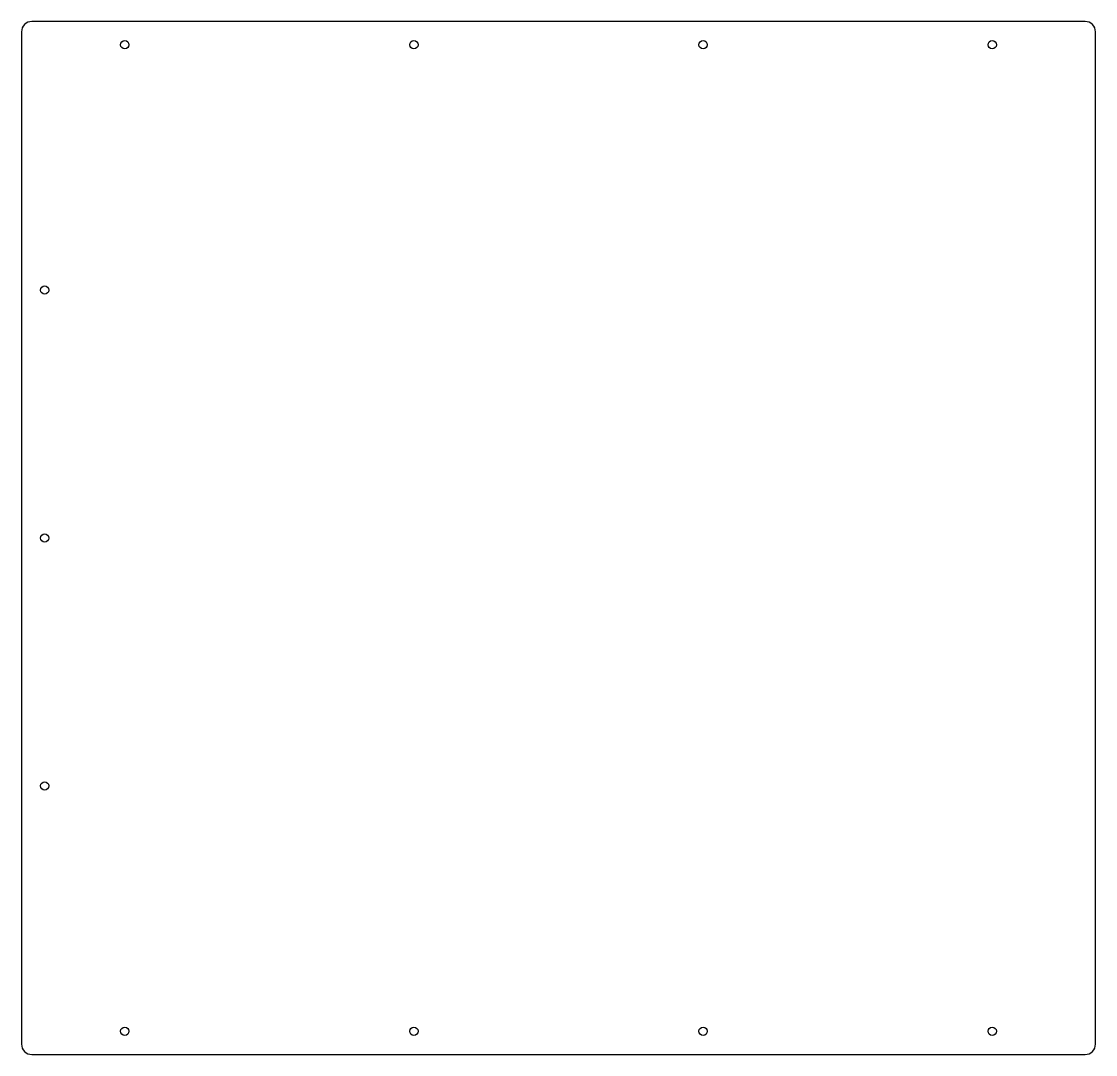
# Model space of a CAD drawing. Header units: millimetres. Extents: x -520 to 520, y -500 to 500.
import ezdxf

# ---------------------------------------------------------------- set-up
doc = ezdxf.new("R2010")
doc.units = ezdxf.units.MM

msp = doc.modelspace()

# ---------------------------------------------------------------- linework, layer by layer
msp.add_lwpolyline([(-520, -490, 0.414214), (-510, -500), (510, -500, 0.414214), (520, -490), (520, 490, 0.414214), (510, 500), (-510, 500, 0.414214), (-520, 490)], format="xyb", close=True)
for centre in [(-420, 477.5), (-140, 477.5), (140, 477.5), (420, 477.5), (-497.5, 240), (-497.5, 0), (-497.5, -240), (-420, -477.5), (-140, -477.5), (140, -477.5), (420, -477.5)]:
    msp.add_circle(centre, 4)

doc.saveas('drawing.dxf')
